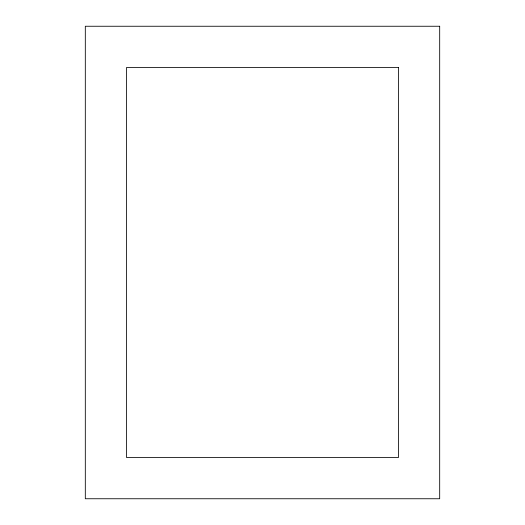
<?xml version="1.0" encoding="UTF-8"?>
<svg xmlns="http://www.w3.org/2000/svg" width="525" height="525" viewBox="0 0 525 525"><rect width="100%" height="100%" fill="white"/><g stroke="black" fill="none" stroke-linecap="round" stroke-linejoin="round"><path stroke-width="0.79" d="M439.688 26.25L85.312 26.25L85.312 498.75L439.688 498.75L439.688 26.25M398.462 67.476L126.538 67.476L126.538 457.524L398.462 457.524L398.462 67.476"/></g></svg>
